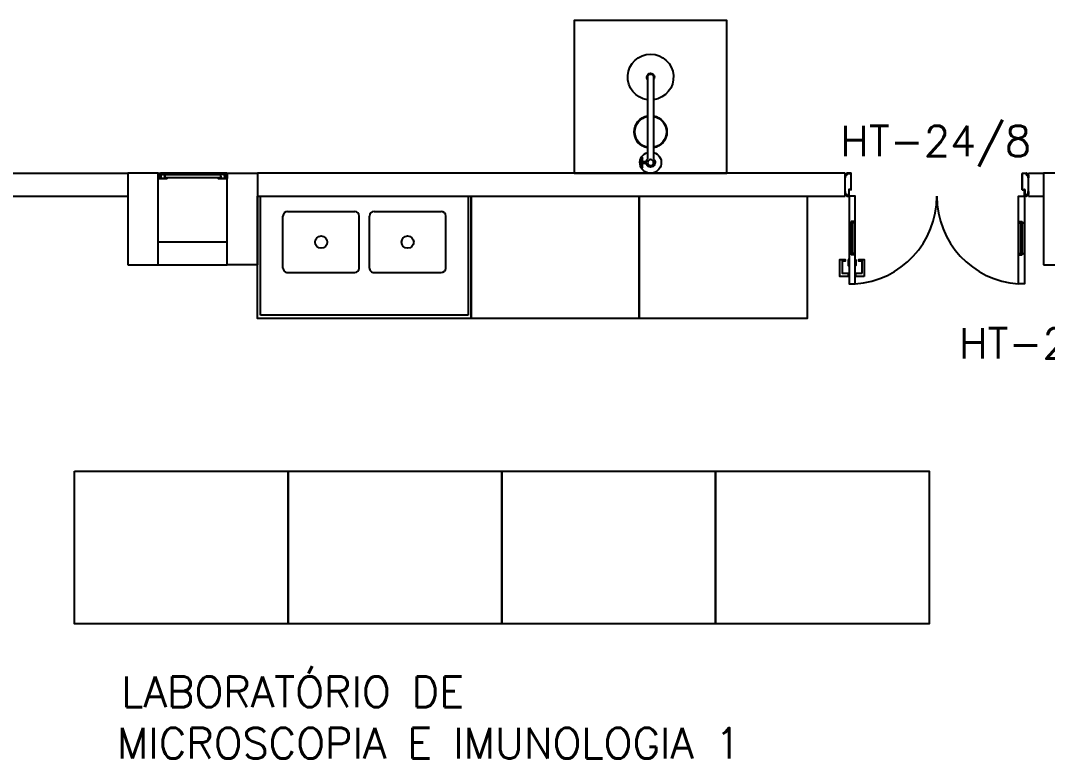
# Model space of a CAD drawing. Header units: millimetres. Extents: x 2128 to 2646, y 1972 to 2207.
# Drawn here: x 2475.51 to 2482.24, y 2098.41 to 2103.24 of the extents above; entities that cross this region are included whole.
import ezdxf

# ---------------------------------------------------------------- set-up
doc = ezdxf.new("R2010")
doc.units = ezdxf.units.MM
for name, color, linetype in [('A-WC', 2, 'Continuous'), ('AR-ALV', 2, 'Continuous'), ('AR-BANCADAS', 1, 'Continuous'), ('AR-CHUVEIRO', 1, 'Continuous'), ('AR-ESQ', 1, 'Continuous'), ('AR-ESTC', 3, 'Continuous'), ('AR-LAY-OUT-EQUIPAMENTOS', 1, 'Continuous'), ('BC- VISTA', 1, 'Continuous'), ('BC-CUBA', 1, 'Continuous'), ('COZ1', 1, 'Continuous'), ('DT-ESQ-BAGUETE-C', 1, 'Continuous'), ('DT-ESQ-PERFIL CADEIRA-C', 2, 'Continuous'), ('DT-ESQ-PERFIL CADEIRA-V', 2, 'Continuous'), ('DT-ESQ-VENEZIANA-C', 1, 'Continuous'), ('DT-ESQ-VENEZIANA-V', 1, 'Continuous'), ('ENDEREÇO', 2, 'Continuous'), ('maçaneta', 1, 'Continuous'), ('mov', 1, 'Continuous'), ('PM-PERFIL U-C', 2, 'Continuous'), ('PM-VIDRO', 2, 'Continuous'), ('pm1', 2, 'Continuous'), ('pm2', 2, 'Continuous'), ('TEXTO', 2, 'Continuous')]:
    doc.layers.add(name, color=color, linetype=linetype)
doc.styles.add('UNB-100', font='simplex.shx', dxfattribs={"height": 0.2})
doc.styles.add('UNB1-100', font='simplex.shx', dxfattribs={"height": 0.2})

# ---------------------------------------------------------------- blocks, each defined once
blk = doc.blocks.new('CUBAbnc-01P')
at = {"layer": 'COZ1'}
for p, q in [((-0.25, -0.4705), (-0.25, -0.1305)), ((-0.22, -0.1005), (0.22, -0.1005)), ((0.25, -0.4705), (0.25, -0.1305)), ((-0.22, -0.5005), (0.22, -0.5005))]:
    blk.add_line(p, q, dxfattribs=at)
blk.add_circle((0, -0.3005), 0.04, dxfattribs=at)
for centre, start, end in [((-0.22, -0.1305), 90, 180), ((0.22, -0.1305), 0, 90), ((-0.22, -0.4705), 180, 270), ((0.22, -0.4705), 270, 0)]:
    blk.add_arc(centre, 0.03, start, end, dxfattribs=at)
blk = doc.blocks.new('BCP03')
at = {"layer": 'BC- VISTA'}
for p, q in [((0, -0.02), (0.78, -0.02)), ((0.78, -0.02), (0.78, -1.38)), ((0.78, -1.38), (0, -1.38))]:
    blk.add_line(p, q, dxfattribs=at)
blk.add_lwpolyline([(0.8, 0), (0.8, -1.4), (0, -1.4), (0, 0)], close=True, dxfattribs=at)
at = {"layer": 'BC-CUBA', "rotation": 90}
for p in [(0, -0.4167), (0, -0.9833)]:
    blk.add_blockref('CUBAbnc-01P', p, dxfattribs=at)
blk = doc.blocks.new('BCP08')
at = {"layer": 'BC- VISTA'}
blk.add_lwpolyline([(0.8, 0), (0.8, -1.1), (0, -1.1), (0, 0)], close=True, dxfattribs=at)
blk = doc.blocks.new('BOX')
at = {"color": 1}
for p, q in [((-0.057, -0.1399), (-0.057, -0.1999)), ((-0.053, -0.1399), (-0.053, -0.1999)), ((-0.03, -0.1649), (-0.053, -0.1649)), ((-0.03, -0.1749), (-0.053, -0.1749)), ((-0.02, -0.7299), (-0.02, -0.1922)), ((0.02, -0.7299), (0.02, -0.1922))]:
    blk.add_line(p, q, dxfattribs=at)
blk.add_circle((0, -0.1699), 0.02, dxfattribs=at)
for centre, radius, start, end in [((0, -0.1699), 0.0699, 286.63481, 253.36519), ((-0.055, -0.1399), 0.002, 0, 180), ((-0.055, -0.1999), 0.002, 180, 0), ((0, -0.1699), 0.03, 311.81031, 228.18969), ((0, -0.3708), 0.1072, 100.75318, 259.24682), ((0, -0.3708), 0.1072, 280.75318, 79.24682), ((0, -0.3708), 0.1032, 100.75318, 259.24682), ((0, -0.3708), 0.1032, 280.75318, 79.24682), ((0, -0.7299), 0.15, 97.66226, 82.33774), ((0, -0.7299), 0.025, 143.1301, 36.8699), ((0, -0.7299), 0.02, 180, 0)]:
    blk.add_arc(centre, radius, start, end, dxfattribs=at)
blk = doc.blocks.new('chuvemerg-p')
at = {"layer": 'A-WC', "xscale": 4.000000000000012, "yscale": 4.000000000000012, "zscale": 4.000000000000012, "rotation": 315.0000000000003}
blk.add_blockref('BOX', (0, 0), dxfattribs=at)
blk = doc.blocks.new('chuveiro-emerg')
at = {"layer": 'AR-LAY-OUT-EQUIPAMENTOS'}
blk.add_lwpolyline([(0, 0.5), (1, 0.5), (1, -0.5), (0, -0.5)], close=True, dxfattribs=at)
at = {"layer": 'AR-LAY-OUT-EQUIPAMENTOS', "xscale": 0.250000000000002, "yscale": 0.250000000000002, "zscale": 0.250000000000002, "rotation": 135}
blk.add_blockref('chuvemerg-p', (-0.1, 0), dxfattribs=at)
blk = doc.blocks.new('BCL15')
at = {"layer": 'BC- VISTA'}
blk.add_lwpolyline([(1, 0), (1, -1.4), (0, -1.4), (0, 0)], close=True, dxfattribs=at)
blk = doc.blocks.new('EF01-P')
at = {"layer": 'DT-ESQ-BAGUETE-C', "ltscale": 0.1}
for points in [[(0.0015, 0.035), (0.015, 0.035), (0.015, 0.0335), (0.0015, 0.0335), (0.0015, 0.005), (0.015, 0.005), (0.015, 0.0035), (0.0015, 0.0035, -0.414214), (0, 0.005), (0, 0.0335, -0.414214)], [(0.4485, 0.035), (0.435, 0.035), (0.435, 0.0335), (0.4485, 0.0335), (0.4485, 0.005), (0.435, 0.005), (0.435, 0.0035), (0.4485, 0.0035, 0.414214), (0.45, 0.005), (0.45, 0.0335, 0.414214)]]:
    blk.add_lwpolyline(points, format="xyb", close=True, dxfattribs=at)
at = {"layer": 'DT-ESQ-PERFIL CADEIRA-C', "ltscale": 0.1}
for points in [[(0.01, 0.0015), (0.01, 0.003), (0.0015, 0.003, 1), (0.0015, 0), (0.015, 0, 0.414214), (0.0165, 0.0015), (0.0165, 0.0335), (0.043, 0.0335)], [(0.043, 0.0065), (0.018, 0.0065), (0.018, 0.0165), (0.0165, 0.0165), (0.0165, 0.0065, 0.414214), (0.018, 0.005), (0.043, 0.005), (0.0565, 0.005, 1), (0.0565, 0.008), (0.043, 0.008), (0.043, 0.02), (0.043, 0.032), (0.0565, 0.032, 1), (0.0565, 0.035), (0.043, 0.035), (0.0165, 0.035, 0.414214), (0.015, 0.0335), (0.015, 0.0015), (0.0015, 0.0015)], [(0.0415, 0.02), (0.0415, 0.032, -0.414214), (0.043, 0.0335), (0.0565, 0.0335)], [(0.0415, 0.02), (0.0415, 0.008, 0.414214), (0.043, 0.0065), (0.0565, 0.0065)], [(0.407, 0.0065), (0.432, 0.0065), (0.432, 0.0165), (0.4335, 0.0165), (0.4335, 0.0065, -0.414214), (0.432, 0.005), (0.407, 0.005), (0.3935, 0.005, -1), (0.3935, 0.008), (0.407, 0.008), (0.407, 0.02), (0.407, 0.032), (0.3935, 0.032, -1), (0.3935, 0.035), (0.407, 0.035), (0.4335, 0.035, -0.414214), (0.435, 0.0335), (0.435, 0.0015), (0.4485, 0.0015)], [(0.4085, 0.02), (0.4085, 0.032, 0.414214), (0.407, 0.0335), (0.3935, 0.0335)], [(0.4085, 0.02), (0.4085, 0.008, -0.414214), (0.407, 0.0065), (0.3935, 0.0065)], [(0.44, 0.0015), (0.44, 0.003), (0.4485, 0.003, -1), (0.4485, 0), (0.435, 0, -0.414214), (0.4335, 0.0015), (0.4335, 0.0335), (0.407, 0.0335)]]:
    blk.add_lwpolyline(points, format="xyb", dxfattribs=at)
at = {"layer": 'DT-ESQ-PERFIL CADEIRA-V', "ltscale": 0.1}
blk.add_line((0.015, 0), (0.435, 0), dxfattribs=at)
at = {"layer": 'DT-ESQ-VENEZIANA-C', "ltscale": 0.1}
for p, q in [((0.043, 0.0105), (0.407, 0.0105)), ((0.043, 0.009), (0.407, 0.009))]:
    blk.add_line(p, q, dxfattribs=at)
at = {"layer": 'DT-ESQ-VENEZIANA-V', "ltscale": 0.1}
blk.add_line((0.043, 0.031), (0.407, 0.031), dxfattribs=at)
blk = doc.blocks.new('marco-d')
at = {"layer": 'PM-PERFIL U-C'}
for p, q in [((-0.0135, 0), (-0.0015, 0)), ((-0.025, -0.03), (-0.025, -0.0115)), ((-0.023, -0.03), (-0.025, -0.03)), ((-0.0235, -0.01), (-0.015, -0.01)), ((-0.0145, -0.012), (-0.023, -0.012)), ((-0.023, -0.012), (-0.023, -0.03)), ((-0.015, -0.01), (-0.015, -0.0015)), ((-0.002, -0.002), (-0.013, -0.002)), ((-0.013, -0.002), (-0.013, -0.0105)), ((-0.002, -0.0415), (-0.002, -0.002)), ((0.013, -0.043), (-0.0005, -0.043)), ((0, -0.0015), (0, -0.041)), ((0.0135, -0.041), (0, -0.041)), ((0.013, -0.043), (0.013, -0.148)), ((0.015, -0.0425), (0.015, -0.1485)), ((-0.025, -0.1385), (-0.025, -0.12)), ((-0.025, -0.12), (-0.023, -0.12)), ((-0.023, -0.12), (-0.023, -0.138)), ((-0.015, -0.14), (-0.0235, -0.14)), ((-0.023, -0.138), (-0.0145, -0.138)), ((-0.015, -0.1485), (-0.015, -0.14)), ((0.0135, -0.15), (-0.0135, -0.15)), ((-0.013, -0.1395), (-0.013, -0.148)), ((-0.013, -0.148), (0.013, -0.148))]:
    blk.add_line(p, q, dxfattribs=at)
for centre, start, end in [((-0.0135, -0.0015), 90, 180), ((-0.0015, -0.0015), 360, 90), ((-0.0235, -0.0115), 90, 180), ((-0.0145, -0.0105), 270, 0), ((-0.0005, -0.0415), 180, 270), ((0.0135, -0.0425), 0, 90), ((-0.0235, -0.1385), 180, 270), ((-0.0135, -0.1485), 180, 270), ((-0.0145, -0.1395), 0, 90), ((0.0135, -0.1485), 269.93864, 0)]:
    blk.add_arc(centre, 0.0015, start, end, dxfattribs=at)
blk = doc.blocks.new('marco-e')
at = {"layer": 'PM-PERFIL U-C'}
for p, q in [((-0.015, -0.0425), (-0.015, -0.1485)), ((-0.0135, -0.041), (0, -0.041)), ((-0.013, -0.043), (0.0005, -0.043)), ((-0.013, -0.043), (-0.013, -0.148)), ((0, -0.0015), (0, -0.041)), ((0.0135, 0), (0.0015, 0)), ((0.002, -0.0415), (0.002, -0.002)), ((0.002, -0.002), (0.013, -0.002)), ((0.013, -0.002), (0.013, -0.0105)), ((0.0145, -0.012), (0.023, -0.012)), ((0.015, -0.01), (0.015, -0.0015)), ((0.0235, -0.01), (0.015, -0.01)), ((0.023, -0.012), (0.023, -0.03)), ((0.023, -0.03), (0.025, -0.03)), ((0.025, -0.03), (0.025, -0.0115)), ((0.025, -0.12), (0.023, -0.12)), ((0.023, -0.12), (0.023, -0.138)), ((0.025, -0.1385), (0.025, -0.12)), ((-0.0135, -0.15), (0.0135, -0.15)), ((0.013, -0.148), (-0.013, -0.148)), ((0.013, -0.1395), (0.013, -0.148)), ((0.023, -0.138), (0.0145, -0.138)), ((0.015, -0.14), (0.0235, -0.14)), ((0.015, -0.1485), (0.015, -0.14))]:
    blk.add_line(p, q, dxfattribs=at)
for centre, start, end in [((-0.0135, -0.0425), 90, 180), ((0.0015, -0.0015), 90, 180), ((0.0005, -0.0415), 270, 0), ((0.0145, -0.0105), 180, 270), ((0.0135, -0.0015), 0, 90), ((0.0235, -0.0115), 0, 90), ((-0.0135, -0.1485), 180, 270.06136), ((0.0145, -0.1395), 90, 180), ((0.0135, -0.1485), 270, 0), ((0.0235, -0.1385), 270, 0)]:
    blk.add_arc(centre, 0.0015, start, end, dxfattribs=at)
blk = doc.blocks.new('PM6V')
at = {"layer": 'maçaneta'}
for points in [[(1.075, 0.675), (1.13, 0.675), (1.13, 0.655), (1.0915, 0.655, 0.414214), (1.09, 0.6535), (1.09, 0.575), (1.11, 0.575), (1.11, 0.565), (1.075, 0.565)], [(1.18, 0.675), (1.235, 0.675), (1.235, 0.565), (1.2, 0.565), (1.2, 0.575), (1.22, 0.575), (1.22, 0.6535, 0.414214), (1.2185, 0.655), (1.18, 0.655)]]:
    blk.add_lwpolyline(points, format="xyb", close=True, dxfattribs=at)
for points in [[(1.13, 0.565), (1.13, 0.605), (1.135, 0.605), (1.135, 0.565)], [(1.18, 0.565), (1.18, 0.605), (1.175, 0.605), (1.175, 0.565)]]:
    blk.add_lwpolyline(points, close=True, dxfattribs=at)
at = {"layer": 'mov'}
for centre, start, end in [((0.025, 0.1514), 359.86061, 86.01115), ((1.175, 0.1514), 93.98885, 180.13939)]:
    blk.add_arc(centre, 0.575, start, end, dxfattribs=at)
at = {"layer": 'PM-VIDRO'}
for p, q in [((0.04, 0.325), (0.04, 0.525)), ((0.05, 0.525), (0.05, 0.325)), ((1.15, 0.525), (1.15, 0.325)), ((1.16, 0.325), (1.16, 0.525))]:
    blk.add_line(p, q, dxfattribs=at)
at = {"layer": 'pm1'}
for p, q in [((0.04, 0.525), (0.025, 0.525)), ((0.065, 0.535), (0.04, 0.535)), ((0.04, 0.525), (0.04, 0.535)), ((0.05, 0.535), (0.05, 0.525)), ((0.065, 0.525), (0.05, 0.525)), ((0.065, 0.535), (0.065, 0.525)), ((1.135, 0.535), (1.135, 0.525)), ((1.135, 0.535), (1.16, 0.535)), ((1.135, 0.525), (1.15, 0.525)), ((1.15, 0.535), (1.15, 0.525)), ((1.16, 0.525), (1.16, 0.535)), ((1.16, 0.525), (1.175, 0.525)), ((0.04, 0.325), (0.025, 0.325)), ((0.04, 0.315), (0.04, 0.325)), ((0.065, 0.315), (0.04, 0.315)), ((0.065, 0.325), (0.05, 0.325)), ((0.05, 0.325), (0.05, 0.315)), ((0.065, 0.325), (0.065, 0.315)), ((1.135, 0.325), (1.135, 0.315)), ((1.135, 0.325), (1.15, 0.325)), ((1.135, 0.315), (1.16, 0.315)), ((1.15, 0.325), (1.15, 0.315)), ((1.16, 0.315), (1.16, 0.325)), ((1.16, 0.325), (1.175, 0.325))]:
    blk.add_line(p, q, dxfattribs=at)
for points in [[(0.025, 0.525), (0.025, 0.725), (0.065, 0.725), (0.065, 0.525)], [(1.175, 0.525), (1.175, 0.725), (1.135, 0.725), (1.135, 0.525)], [(0.065, 0.325), (0.065, 0.15), (0.025, 0.15), (0.025, 0.325)], [(1.135, 0.325), (1.135, 0.15), (1.175, 0.15), (1.175, 0.325)]]:
    blk.add_lwpolyline(points, dxfattribs=at)
at = {"layer": 'pm2'}
for p, q in [((0.025, 0.325), (0.025, 0.525)), ((0.065, 0.525), (0.065, 0.325)), ((1.135, 0.525), (1.135, 0.325)), ((1.175, 0.325), (1.175, 0.525))]:
    blk.add_line(p, q, dxfattribs=at)
at = {"layer": 'pm1'}
for name, p in [('marco-d', (0.025, 0.15)), ('marco-e', (1.175, 0.15))]:
    blk.add_blockref(name, p, dxfattribs=at)

msp = doc.modelspace()

# ---------------------------------------------------------------- linework, layer by layer
at = {"layer": 'AR-ALV'}
for p, q in [((2474.1615, 2102.2401), (2476.2115, 2102.2401)), ((2480.9115, 2102.2401), (2477.0615, 2102.2401)), ((2480.9115, 2102.0901), (2480.9115, 2102.2401)), ((2482.1115, 2102.0901), (2482.1115, 2102.2401)), ((2482.1115, 2102.2401), (2482.2115, 2102.2401)), ((2474.3115, 2102.0901), (2476.2115, 2102.0901)), ((2477.0615, 2102.0901), (2480.9115, 2102.0901)), ((2482.1115, 2102.0901), (2482.2115, 2102.0901)), ((2476.4115, 2101.7901), (2476.8615, 2101.7901)), ((2476.4115, 2101.6401), (2476.8615, 2101.6401))]:
    msp.add_line(p, q, dxfattribs=at)
at = {"layer": 'AR-ESTC'}
for p, q in [((2476.4115, 2102.2401), (2476.2115, 2102.2401)), ((2476.2115, 2102.2401), (2476.2115, 2101.6401)), ((2476.4115, 2101.6401), (2476.4115, 2102.2401)), ((2476.8615, 2102.2401), (2477.0615, 2102.2401)), ((2476.8615, 2101.6401), (2476.8615, 2102.2401)), ((2477.0615, 2102.2401), (2477.0615, 2101.6401)), ((2482.4115, 2102.2401), (2482.2115, 2102.2401)), ((2482.2115, 2102.2401), (2482.2115, 2101.6401)), ((2476.2115, 2101.6401), (2476.4115, 2101.6401)), ((2477.0615, 2101.6401), (2476.8615, 2101.6401)), ((2482.2115, 2101.6401), (2482.4115, 2101.6401))]:
    msp.add_line(p, q, dxfattribs=at)

# ---------------------------------------------------------------- block references
at = {"rotation": 180}
msp.add_blockref('PM6V', (2482.1115, 2102.2401), dxfattribs=at)
at = {"layer": 'AR-BANCADAS'}
for name, p, rotation in [('BCP03', (2478.4615, 2102.0901), 270), ('BCP08', (2478.4615, 2101.2901), 90), ('BCP08', (2479.5615, 2101.2901), 90), ('BCL15', (2475.8615, 2099.2901), 90), ('BCL15', (2477.2615, 2099.2901), 90), ('BCL15', (2478.6615, 2099.2901), 90), ('BCL15', (2480.0615, 2099.2901), 90)]:
    msp.add_blockref(name, p, dxfattribs=dict(at, rotation=rotation))
at = {"layer": 'AR-CHUVEIRO', "xscale": -1, "rotation": 270}
msp.add_blockref('chuveiro-emerg', (2479.6365, 2102.2401), dxfattribs=at)
at = {"layer": 'AR-ESQ', "rotation": 180}
msp.add_blockref('EF01-P', (2476.8615, 2102.2401), dxfattribs=at)

# ---------------------------------------------------------------- texts
at = {"layer": 'ENDEREÇO', "style": 'UNB1-100'}
for s, p in [('HT-24/8', (2480.878, 2102.3512)), ('HT-25/7', (2481.6558, 2101.0265))]:
    msp.add_text(s, height=0.2, dxfattribs=at).set_placement(p)
at = {"layer": 'TEXTO', "style": 'UNB-100'}
for s, p in [('LABORATÓRIO DE ', (2476.1686, 2098.7446)), ('MICROSCOPIA E IMUNOLOGIA 1', (2476.1405, 2098.408))]:
    msp.add_text(s, height=0.2, dxfattribs=at).set_placement(p)

doc.saveas('drawing.dxf')
